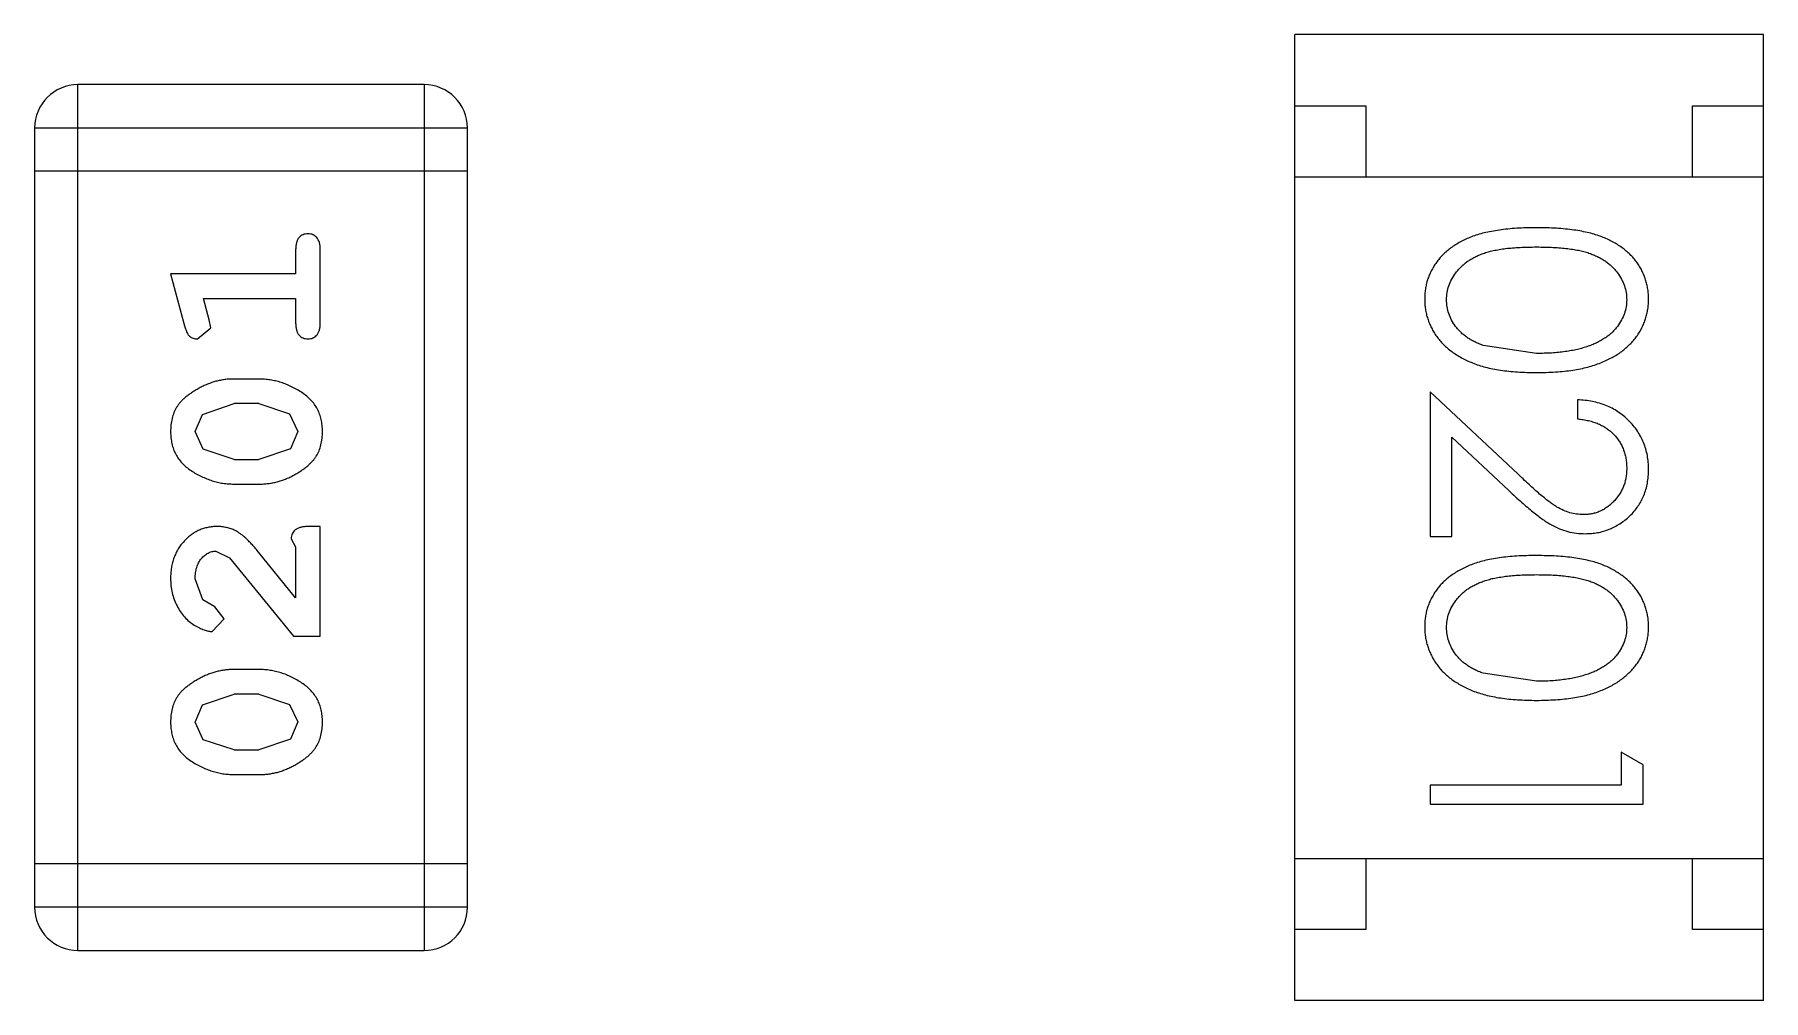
# Model space of a CAD drawing. Header units: inches. Extents: x -13 to 240, y -18 to 126.
# Drawn here: x 207.874 to 209.092, y 30.491 to 31.171 of the extents above; entities that cross this region are included whole.
import ezdxf

# ---------------------------------------------------------------- set-up
doc = ezdxf.new("R2010")
doc.units = ezdxf.units.IN
doc.header["$LTSCALE"] = 1.21
doc.header["$MEASUREMENT"] = 0
doc.layers.get('0').update_dxf_attribs({"linetype": 'CONTINUOUS'})

msp = doc.modelspace()

# ---------------------------------------------------------------- linework, layer by layer
at = {"color": 7, "linetype": 'Continuous'}
for p, q in [((209.0915, 31.1714), (208.7615, 31.1714)), ((208.7615, 30.4914), (208.7615, 31.1714)), ((209.0915, 30.4914), (209.0915, 31.1714)), ((208.1484, 31.1362), (207.9046, 31.1362)), ((207.9046, 30.5266), (207.9046, 31.1362)), ((208.1484, 31.1362), (208.1484, 30.5266)), ((208.7615, 31.1214), (208.8115, 31.1214)), ((208.8115, 31.1214), (208.8115, 31.0714)), ((209.0415, 31.1214), (209.0915, 31.1214)), ((209.0415, 31.0714), (209.0415, 31.1214)), ((207.8741, 31.1057), (208.1789, 31.1057)), ((207.8741, 31.1057), (207.8741, 30.5571)), ((208.1789, 30.5571), (208.1789, 31.1057)), ((208.1789, 31.0752), (207.8741, 31.0752)), ((208.7615, 31.0714), (209.0915, 31.0714)), ((208.0579, 31.0202), (208.0579, 31.0029)), ((208.0752, 30.9683), (208.0752, 31.0202)), ((208.0579, 31.0029), (207.9698, 31.0029)), ((207.9698, 31.0029), (207.9797, 30.9663)), ((207.993, 30.9856), (208.0579, 30.9856)), ((207.9971, 30.9705), (207.993, 30.9856)), ((208.0579, 30.9856), (208.0579, 30.9683)), ((207.9889, 30.9572), (207.9982, 30.9651)), ((207.9982, 30.9651), (207.9971, 30.9705)), ((208.9318, 30.9469), (208.8941, 30.9526)), ((208.0322, 30.9289), (208.0145, 30.9289)), ((207.9924, 30.904), (208.0147, 30.9116)), ((208.0319, 30.9116), (208.0147, 30.9116)), ((208.0319, 30.9116), (208.0537, 30.9044)), ((208.8568, 30.92), (208.8568, 30.8181)), ((208.9189, 30.8619), (208.8568, 30.92)), ((208.9607, 30.9143), (208.9607, 30.9008)), ((207.9871, 30.8919), (207.9924, 30.904)), ((208.0537, 30.9044), (208.0595, 30.8921)), ((207.9929, 30.8795), (207.9871, 30.8919)), ((208.0595, 30.8921), (208.0542, 30.8799)), ((208.8722, 30.8181), (208.8722, 30.8879)), ((208.8722, 30.8879), (208.9123, 30.8504)), ((208.0147, 30.8723), (207.9929, 30.8795)), ((208.0542, 30.8799), (208.0319, 30.8723)), ((208.0147, 30.8723), (208.0319, 30.8723)), ((208.0145, 30.855), (208.0322, 30.855)), ((208.0548, 30.8164), (208.0579, 30.8109)), ((208.0752, 30.8251), (208.0674, 30.8251)), ((208.0752, 30.748), (208.0752, 30.8251)), ((208.8568, 30.8181), (208.8722, 30.8181)), ((208.0017, 30.8078), (208.0114, 30.803)), ((208.0114, 30.803), (208.0564, 30.748)), ((208.0579, 30.7748), (208.0309, 30.8083)), ((208.0579, 30.8109), (208.0579, 30.7748)), ((207.9925, 30.7734), (207.9871, 30.7883)), ((208.001, 30.7685), (207.9925, 30.7734)), ((208.0076, 30.76), (208.001, 30.7685)), ((207.9992, 30.7512), (208.0076, 30.76)), ((208.0564, 30.748), (208.0752, 30.748)), ((208.0322, 30.7244), (208.0145, 30.7244)), ((208.9318, 30.7162), (208.8941, 30.7219)), ((207.9924, 30.6995), (208.0147, 30.7071)), ((208.0319, 30.7071), (208.0147, 30.7071)), ((208.0319, 30.7071), (208.0537, 30.6999)), ((207.9871, 30.6874), (207.9924, 30.6995)), ((208.0537, 30.6999), (208.0595, 30.6876)), ((207.9929, 30.675), (207.9871, 30.6874)), ((208.0595, 30.6876), (208.0542, 30.6754)), ((208.0147, 30.6678), (207.9929, 30.675)), ((208.0147, 30.6678), (208.0319, 30.6678)), ((208.0542, 30.6754), (208.0319, 30.6678)), ((209.0068, 30.6574), (208.9914, 30.6662)), ((208.9914, 30.6662), (208.9914, 30.6431)), ((209.0068, 30.6296), (209.0068, 30.6574)), ((208.0145, 30.6505), (208.0322, 30.6505)), ((208.9914, 30.6431), (208.8568, 30.6431)), ((208.8568, 30.6431), (208.8568, 30.6296)), ((208.8568, 30.6296), (209.0068, 30.6296)), ((208.1789, 30.5875), (207.8741, 30.5875)), ((208.7615, 30.5914), (209.0915, 30.5914)), ((208.8115, 30.5914), (208.8115, 30.5414)), ((209.0415, 30.5414), (209.0415, 30.5914)), ((208.1789, 30.5571), (207.8741, 30.5571)), ((208.8115, 30.5414), (208.7615, 30.5414)), ((209.0915, 30.5414), (209.0415, 30.5414)), ((207.9046, 30.5266), (208.1484, 30.5266)), ((209.0915, 30.4914), (208.7615, 30.4914))]:
    msp.add_line(p, q, dxfattribs=at)
for centre, start, end in [((207.9046, 31.1057), 90, 180), ((208.1484, 31.1057), 0, 90), ((207.9046, 30.5571), 180, 270), ((208.1484, 30.5571), 270, 0)]:
    msp.add_arc(centre, 0.0305, start, end, dxfattribs=at)
for points, knots in [([(208.9318, 31.0354), (208.9294, 31.0354), (208.9247, 31.0354), (208.918, 31.0351), (208.9116, 31.0346), (208.9057, 31.0338), (208.9001, 31.0329), (208.895, 31.0319), (208.8903, 31.0306), (208.8859, 31.0291), (208.8819, 31.0274), (208.8782, 31.0255), (208.8747, 31.0235), (208.8715, 31.0213), (208.8686, 31.019), (208.8658, 31.0165), (208.8634, 31.0139), (208.8612, 31.0111), (208.8593, 31.0082), (208.8576, 31.0051), (208.8561, 31.0021), (208.855, 30.9989), (208.8541, 30.9956), (208.8534, 30.9922), (208.853, 30.9888), (208.853, 30.9864), (208.853, 30.9853)], [0, 0, 0, 0, 0.068113, 0.132564, 0.193427, 0.250218, 0.303569, 0.353576, 0.400235, 0.443586, 0.484619, 0.524292, 0.56238, 0.599049, 0.63494, 0.669782, 0.704009, 0.737842, 0.771098, 0.803896, 0.836415, 0.868639, 0.900715, 0.933378, 0.966213, 1, 1, 1, 1]), ([(209.0107, 30.9853), (209.0106, 30.9864), (209.0106, 30.9888), (209.0102, 30.9922), (209.0095, 30.9956), (209.0086, 30.9989), (209.0074, 31.0021), (209.006, 31.0052), (209.0043, 31.0083), (209.0023, 31.0112), (209.0001, 31.014), (208.9976, 31.0167), (208.9949, 31.0191), (208.992, 31.0215), (208.9887, 31.0236), (208.9853, 31.0257), (208.9816, 31.0275), (208.9776, 31.0291), (208.9733, 31.0306), (208.9686, 31.0319), (208.9635, 31.033), (208.958, 31.0339), (208.952, 31.0346), (208.9456, 31.0351), (208.9388, 31.0354), (208.9342, 31.0354), (208.9318, 31.0354)], [0, 0, 0, 0, 0.033742, 0.066533, 0.099153, 0.13154, 0.164087, 0.196563, 0.229707, 0.263315, 0.297504, 0.331686, 0.366482, 0.4021, 0.438958, 0.476748, 0.515985, 0.556589, 0.599519, 0.645765, 0.695487, 0.748721, 0.805687, 0.866754, 0.931405, 1, 1, 1, 1]), ([(208.0666, 31.0312), (208.066, 31.0311), (208.0648, 31.0311), (208.0631, 31.0306), (208.0616, 31.0297), (208.0603, 31.0286), (208.0592, 31.027), (208.0585, 31.0251), (208.058, 31.0227), (208.058, 31.0211), (208.0579, 31.0202)], [0, 0, 0, 0, 0.11517, 0.223509, 0.328254, 0.438012, 0.553651, 0.682263, 0.830856, 1, 1, 1, 1]), ([(208.0752, 31.0202), (208.0752, 31.0211), (208.0752, 31.0227), (208.0747, 31.0251), (208.074, 31.027), (208.0729, 31.0286), (208.0716, 31.0297), (208.0701, 31.0306), (208.0684, 31.0311), (208.0672, 31.0311), (208.0666, 31.0312)], [0, 0, 0, 0, 0.169012, 0.317488, 0.445429, 0.560977, 0.67065, 0.776666, 0.88492, 1, 1, 1, 1]), ([(208.8684, 30.9848), (208.8684, 30.9865), (208.8686, 30.9898), (208.8699, 30.9946), (208.872, 30.9994), (208.8744, 31.0031), (208.8767, 31.006), (208.8786, 31.0081), (208.8807, 31.0099), (208.883, 31.0117), (208.8855, 31.0133), (208.8883, 31.0148), (208.8912, 31.0162), (208.8943, 31.0174), (208.8977, 31.0185), (208.9014, 31.0194), (208.9056, 31.0202), (208.9101, 31.0209), (208.915, 31.0213), (208.9203, 31.0217), (208.9259, 31.0219), (208.9298, 31.0219), (208.9318, 31.0219)], [0, 0, 0, 0, 0.060034, 0.120278, 0.182348, 0.247919, 0.281641, 0.315701, 0.350322, 0.385703, 0.421819, 0.459196, 0.497866, 0.538301, 0.58121, 0.628183, 0.679403, 0.734699, 0.794074, 0.858416, 0.927049, 1, 1, 1, 1]), ([(208.9318, 31.0219), (208.9338, 31.0219), (208.9377, 31.0219), (208.9434, 31.0217), (208.9487, 31.0213), (208.9536, 31.0208), (208.9581, 31.0202), (208.9622, 31.0194), (208.966, 31.0185), (208.9694, 31.0174), (208.9725, 31.0161), (208.9754, 31.0148), (208.9781, 31.0133), (208.9806, 31.0117), (208.983, 31.0099), (208.9851, 31.008), (208.987, 31.006), (208.9893, 31.0031), (208.9916, 30.9994), (208.9938, 30.9947), (208.995, 30.9898), (208.9952, 30.9865), (208.9953, 30.9848)], [0, 0, 0, 0, 0.073302, 0.142286, 0.206253, 0.266017, 0.321612, 0.372532, 0.419497, 0.462398, 0.502825, 0.541489, 0.579034, 0.615143, 0.650298, 0.684912, 0.718701, 0.752189, 0.817245, 0.879117, 0.939613, 1, 1, 1, 1]), ([(208.853, 30.9853), (208.853, 30.9841), (208.853, 30.9817), (208.8535, 30.9782), (208.8541, 30.9747), (208.8551, 30.9714), (208.8563, 30.9681), (208.8577, 30.9649), (208.8595, 30.9619), (208.8614, 30.9588), (208.8637, 30.9559), (208.8662, 30.9532), (208.869, 30.9506), (208.8721, 30.9482), (208.8754, 30.946), (208.8789, 30.9439), (208.8827, 30.942), (208.8868, 30.9402), (208.8912, 30.9386), (208.8959, 30.9372), (208.901, 30.9361), (208.9065, 30.9351), (208.9123, 30.9344), (208.9185, 30.9339), (208.925, 30.9336), (208.9295, 30.9335), (208.9318, 30.9335)], [0, 0, 0, 0, 0.033824, 0.067298, 0.10028, 0.133019, 0.165736, 0.198792, 0.232372, 0.266409, 0.301016, 0.336196, 0.371972, 0.408574, 0.446394, 0.485225, 0.525372, 0.567224, 0.611081, 0.65775, 0.70702, 0.759235, 0.814484, 0.873227, 0.934937, 1, 1, 1, 1]), ([(208.8941, 30.9526), (208.8931, 30.953), (208.891, 30.9538), (208.8881, 30.9551), (208.8854, 30.9566), (208.8828, 30.9582), (208.8805, 30.9599), (208.8784, 30.9618), (208.8765, 30.9638), (208.8742, 30.9666), (208.8719, 30.9703), (208.8699, 30.975), (208.8686, 30.9798), (208.8684, 30.9831), (208.8684, 30.9848)], [0, 0, 0, 0, 0.075949, 0.148549, 0.218996, 0.286119, 0.351826, 0.416074, 0.478265, 0.540325, 0.660405, 0.774606, 0.887187, 1, 1, 1, 1]), ([(208.9318, 30.9335), (208.9341, 30.9335), (208.9385, 30.9336), (208.9451, 30.9339), (208.9513, 30.9344), (208.9572, 30.9351), (208.9626, 30.9361), (208.9678, 30.9373), (208.9725, 30.9387), (208.9769, 30.9403), (208.981, 30.9421), (208.9849, 30.944), (208.9884, 30.9461), (208.9917, 30.9483), (208.9947, 30.9508), (208.9975, 30.9533), (209, 30.9561), (209.0023, 30.9589), (209.0043, 30.9619), (209.006, 30.965), (209.0074, 30.9682), (209.0086, 30.9714), (209.0095, 30.9748), (209.0102, 30.9782), (209.0106, 30.9817), (209.0106, 30.9841), (209.0107, 30.9853)], [0, 0, 0, 0, 0.065278, 0.127205, 0.186168, 0.241675, 0.294115, 0.343609, 0.390387, 0.434463, 0.476646, 0.517002, 0.555936, 0.593716, 0.630057, 0.665601, 0.700745, 0.734917, 0.768681, 0.802087, 0.834849, 0.867433, 0.900138, 0.932806, 0.966212, 1, 1, 1, 1]), ([(208.9953, 30.9848), (208.9952, 30.9832), (208.995, 30.9799), (208.9938, 30.975), (208.9916, 30.9704), (208.9893, 30.9666), (208.987, 30.9638), (208.985, 30.9617), (208.9828, 30.9598), (208.9803, 30.958), (208.9776, 30.9563), (208.9746, 30.9547), (208.9715, 30.9533), (208.968, 30.9519), (208.9644, 30.9508), (208.9605, 30.9497), (208.9563, 30.9489), (208.9519, 30.9482), (208.9472, 30.9477), (208.9423, 30.9472), (208.9371, 30.947), (208.9336, 30.947), (208.9318, 30.9469)], [0, 0, 0, 0, 0.059689, 0.119507, 0.181075, 0.246162, 0.279894, 0.314468, 0.350403, 0.387474, 0.426147, 0.466624, 0.508745, 0.553328, 0.600058, 0.649177, 0.700552, 0.754894, 0.811825, 0.871514, 0.934319, 1, 1, 1, 1]), ([(207.9797, 30.9663), (207.98, 30.9654), (207.9805, 30.9639), (207.9813, 30.9618), (207.9822, 30.9602), (207.9832, 30.959), (207.9844, 30.9582), (207.9857, 30.9576), (207.9873, 30.9573), (207.9883, 30.9573), (207.9889, 30.9572)], [0, 0, 0, 0, 0.187321, 0.344927, 0.475328, 0.579604, 0.674244, 0.773631, 0.882025, 1, 1, 1, 1]), ([(208.0579, 30.9683), (208.058, 30.9674), (208.058, 30.9657), (208.0585, 30.9633), (208.0592, 30.9614), (208.0603, 30.9598), (208.0616, 30.9587), (208.0631, 30.9578), (208.0648, 30.9573), (208.066, 30.9573), (208.0666, 30.9572)], [0, 0, 0, 0, 0.169102, 0.317658, 0.446239, 0.563118, 0.671828, 0.776546, 0.884858, 1, 1, 1, 1]), ([(208.0666, 30.9572), (208.0672, 30.9573), (208.0684, 30.9573), (208.0701, 30.9578), (208.0716, 30.9587), (208.0729, 30.9598), (208.074, 30.9614), (208.0747, 30.9634), (208.0752, 30.9657), (208.0752, 30.9674), (208.0752, 30.9683)], [0, 0, 0, 0, 0.115051, 0.223278, 0.329269, 0.437893, 0.554681, 0.682591, 0.83103, 1, 1, 1, 1]), ([(208.0145, 30.9289), (208.0134, 30.9289), (208.0112, 30.9289), (208.008, 30.9286), (208.0049, 30.928), (208.0018, 30.9274), (207.9988, 30.9264), (207.9957, 30.9253), (207.9928, 30.924), (207.9899, 30.9225), (207.9872, 30.9209), (207.9846, 30.9193), (207.9823, 30.9176), (207.9802, 30.916), (207.9783, 30.9143), (207.9767, 30.9126), (207.9753, 30.9108), (207.9737, 30.9085), (207.9721, 30.9053), (207.9708, 30.9011), (207.97, 30.8966), (207.9699, 30.8934), (207.9698, 30.8918)], [0, 0, 0, 0, 0.049855, 0.099516, 0.148482, 0.19758, 0.246804, 0.296268, 0.346517, 0.397047, 0.446826, 0.49336, 0.537801, 0.579207, 0.617974, 0.654833, 0.689171, 0.722088, 0.786392, 0.853518, 0.924186, 1, 1, 1, 1]), ([(208.0768, 30.892), (208.0768, 30.8935), (208.0767, 30.8963), (208.076, 30.9004), (208.0749, 30.9042), (208.0733, 30.9078), (208.0713, 30.9111), (208.0687, 30.9142), (208.0658, 30.917), (208.0624, 30.9194), (208.0588, 30.9216), (208.0551, 30.9236), (208.0514, 30.9252), (208.0477, 30.9266), (208.0438, 30.9276), (208.04, 30.9284), (208.0361, 30.9288), (208.0335, 30.9289), (208.0322, 30.9289)], [0, 0, 0, 0, 0.067217, 0.131051, 0.19272, 0.252824, 0.312745, 0.373449, 0.436041, 0.501494, 0.567761, 0.632087, 0.695096, 0.757109, 0.817993, 0.878657, 0.939311, 1, 1, 1, 1]), ([(209.0107, 30.8653), (209.0106, 30.867), (209.0105, 30.8703), (209.0099, 30.8751), (209.0087, 30.8798), (209.0072, 30.8842), (209.0052, 30.8884), (209.0028, 30.8924), (208.9999, 30.8963), (208.9966, 30.8998), (208.993, 30.9031), (208.9891, 30.9059), (208.985, 30.9084), (208.9806, 30.9104), (208.976, 30.912), (208.9711, 30.9132), (208.966, 30.914), (208.9624, 30.9142), (208.9607, 30.9143)], [0, 0, 0, 0, 0.06445, 0.126725, 0.187421, 0.247417, 0.306749, 0.366595, 0.427749, 0.490235, 0.553031, 0.614805, 0.676505, 0.738096, 0.801021, 0.864897, 0.931209, 1, 1, 1, 1]), ([(208.9607, 30.9008), (208.962, 30.9007), (208.9646, 30.9004), (208.9684, 30.8997), (208.9719, 30.8987), (208.9752, 30.8975), (208.9783, 30.896), (208.9812, 30.8942), (208.9838, 30.8923), (208.9862, 30.89), (208.9883, 30.8875), (208.9902, 30.8849), (208.9918, 30.8821), (208.993, 30.8792), (208.994, 30.8761), (208.9948, 30.8729), (208.9952, 30.8695), (208.9952, 30.8672), (208.9953, 30.866)], [0, 0, 0, 0, 0.073648, 0.143686, 0.210962, 0.275557, 0.338064, 0.399311, 0.4594, 0.51934, 0.579024, 0.637809, 0.695959, 0.754122, 0.813113, 0.873453, 0.935561, 1, 1, 1, 1]), ([(207.9698, 30.8918), (207.9699, 30.8903), (207.97, 30.8875), (207.9707, 30.8835), (207.9718, 30.8796), (207.9734, 30.876), (207.9754, 30.8727), (207.9779, 30.8697), (207.9809, 30.8669), (207.9843, 30.8644), (207.9879, 30.8622), (207.9916, 30.8603), (207.9953, 30.8587), (207.9991, 30.8573), (208.0028, 30.8563), (208.0067, 30.8555), (208.0106, 30.8551), (208.0132, 30.855), (208.0145, 30.855)], [0, 0, 0, 0, 0.06692, 0.130834, 0.19258, 0.252759, 0.312631, 0.373411, 0.436359, 0.501894, 0.568244, 0.632472, 0.69556, 0.757163, 0.818592, 0.878885, 0.939235, 1, 1, 1, 1]), ([(208.0322, 30.855), (208.0333, 30.855), (208.0354, 30.855), (208.0386, 30.8554), (208.0417, 30.8558), (208.0448, 30.8565), (208.0479, 30.8574), (208.0508, 30.8585), (208.0538, 30.8598), (208.0567, 30.8613), (208.0594, 30.8628), (208.062, 30.8645), (208.0643, 30.8661), (208.0664, 30.8678), (208.0682, 30.8695), (208.0699, 30.8712), (208.0713, 30.8729), (208.0729, 30.8753), (208.0745, 30.8784), (208.0758, 30.8826), (208.0767, 30.8872), (208.0768, 30.8904), (208.0768, 30.892)], [0, 0, 0, 0, 0.049886, 0.09882, 0.148132, 0.19689, 0.246038, 0.295176, 0.345305, 0.395692, 0.445312, 0.491875, 0.535813, 0.577009, 0.616081, 0.652689, 0.687585, 0.720206, 0.785062, 0.85223, 0.923759, 1, 1, 1, 1]), ([(208.9953, 30.866), (208.9952, 30.8649), (208.9952, 30.8627), (208.9948, 30.8595), (208.9941, 30.8564), (208.9931, 30.8534), (208.9918, 30.8506), (208.9903, 30.8479), (208.9884, 30.8453), (208.9863, 30.8429), (208.984, 30.8407), (208.9816, 30.8388), (208.9791, 30.8371), (208.9765, 30.8358), (208.9737, 30.8348), (208.9709, 30.834), (208.9679, 30.8336), (208.9659, 30.8335), (208.9649, 30.8335)], [0, 0, 0, 0, 0.068027, 0.133505, 0.19695, 0.26027, 0.322741, 0.384982, 0.448465, 0.513424, 0.578224, 0.640011, 0.700094, 0.760067, 0.819012, 0.877878, 0.938035, 1, 1, 1, 1]), ([(208.9661, 30.82), (208.9676, 30.8201), (208.9705, 30.8202), (208.9748, 30.8207), (208.9789, 30.8217), (208.983, 30.8231), (208.9868, 30.8249), (208.9905, 30.827), (208.9941, 30.8296), (208.9974, 30.8325), (209.0006, 30.8357), (209.0032, 30.8393), (209.0055, 30.843), (209.0074, 30.847), (209.0089, 30.8513), (209.0099, 30.8557), (209.0105, 30.8605), (209.0106, 30.8637), (209.0107, 30.8653)], [0, 0, 0, 0, 0.06271, 0.123347, 0.183401, 0.242828, 0.302097, 0.36242, 0.423725, 0.487032, 0.550491, 0.612709, 0.674265, 0.73617, 0.799211, 0.863483, 0.930525, 1, 1, 1, 1]), ([(208.9123, 30.8504), (208.9138, 30.8489), (208.9168, 30.8462), (208.9211, 30.8422), (208.9252, 30.8387), (208.9291, 30.8355), (208.9327, 30.8326), (208.9361, 30.8301), (208.9393, 30.828), (208.9431, 30.8257), (208.9479, 30.8234), (208.9537, 30.8215), (208.9598, 30.8202), (208.964, 30.8201), (208.9661, 30.82)], [0, 0, 0, 0, 0.09953, 0.192079, 0.277712, 0.357454, 0.429648, 0.495771, 0.555538, 0.608657, 0.707578, 0.804328, 0.901298, 1, 1, 1, 1]), ([(208.9649, 30.8335), (208.9632, 30.8336), (208.96, 30.8337), (208.9552, 30.8347), (208.9506, 30.8364), (208.9468, 30.8384), (208.9436, 30.8404), (208.9409, 30.8423), (208.938, 30.8447), (208.9347, 30.8473), (208.9312, 30.8504), (208.9274, 30.8539), (208.9232, 30.8577), (208.9204, 30.8604), (208.9189, 30.8619)], [0, 0, 0, 0, 0.088014, 0.174976, 0.2638, 0.355443, 0.406413, 0.465519, 0.533076, 0.609353, 0.693899, 0.787171, 0.889197, 1, 1, 1, 1]), ([(208.0026, 30.8251), (208.0015, 30.8251), (207.9993, 30.825), (207.9961, 30.8245), (207.993, 30.8237), (207.99, 30.8226), (207.9871, 30.8211), (207.9844, 30.8193), (207.9818, 30.8172), (207.9794, 30.8148), (207.9771, 30.8122), (207.9752, 30.8093), (207.9735, 30.8063), (207.9722, 30.8031), (207.9711, 30.7997), (207.9704, 30.7961), (207.9699, 30.7923), (207.9699, 30.7897), (207.9698, 30.7884)], [0, 0, 0, 0, 0.060981, 0.120256, 0.178148, 0.236115, 0.293993, 0.352864, 0.413358, 0.476056, 0.539296, 0.602396, 0.665116, 0.728325, 0.792919, 0.859317, 0.928302, 1, 1, 1, 1]), ([(208.0309, 30.8083), (208.0301, 30.8092), (208.0286, 30.8109), (208.0264, 30.8133), (208.0243, 30.8154), (208.0223, 30.8173), (208.0205, 30.8189), (208.0187, 30.8202), (208.017, 30.8213), (208.015, 30.8225), (208.0124, 30.8235), (208.0093, 30.8244), (208.006, 30.825), (208.0037, 30.8251), (208.0026, 30.8251)], [0, 0, 0, 0, 0.103002, 0.197728, 0.285279, 0.365235, 0.437224, 0.502446, 0.560545, 0.611446, 0.707576, 0.80349, 0.900532, 1, 1, 1, 1]), ([(208.0674, 30.8251), (208.0663, 30.8251), (208.0643, 30.825), (208.0616, 30.8246), (208.0594, 30.8239), (208.0576, 30.8229), (208.0563, 30.8215), (208.0554, 30.82), (208.0549, 30.8183), (208.0548, 30.8171), (208.0548, 30.8164)], [0, 0, 0, 0, 0.1844, 0.34094, 0.473574, 0.586824, 0.690029, 0.789175, 0.890445, 1, 1, 1, 1]), ([(207.9871, 30.7883), (207.9872, 30.7897), (207.9873, 30.7924), (207.9881, 30.7962), (207.9895, 30.7996), (207.9914, 30.8025), (207.9937, 30.8048), (207.9962, 30.8065), (207.9989, 30.8076), (208.0007, 30.8077), (208.0017, 30.8078)], [0, 0, 0, 0, 0.156344, 0.299348, 0.4327, 0.561, 0.682299, 0.791883, 0.89611, 1, 1, 1, 1]), ([(208.9318, 30.8046), (208.9294, 30.8046), (208.9247, 30.8046), (208.918, 30.8043), (208.9116, 30.8038), (208.9057, 30.8031), (208.9001, 30.8022), (208.895, 30.8011), (208.8903, 30.7998), (208.8859, 30.7983), (208.8819, 30.7966), (208.8782, 30.7947), (208.8747, 30.7927), (208.8715, 30.7905), (208.8686, 30.7882), (208.8658, 30.7858), (208.8634, 30.7831), (208.8612, 30.7803), (208.8593, 30.7774), (208.8576, 30.7744), (208.8561, 30.7713), (208.855, 30.7681), (208.8541, 30.7648), (208.8534, 30.7615), (208.853, 30.758), (208.853, 30.7557), (208.853, 30.7545)], [0, 0, 0, 0, 0.068113, 0.132564, 0.193427, 0.250218, 0.303569, 0.353576, 0.400235, 0.443586, 0.484619, 0.524292, 0.56238, 0.599049, 0.63494, 0.669782, 0.704009, 0.737842, 0.771098, 0.803896, 0.836415, 0.868639, 0.900715, 0.933378, 0.966213, 1, 1, 1, 1]), ([(209.0107, 30.7545), (209.0106, 30.7557), (209.0106, 30.758), (209.0102, 30.7615), (209.0095, 30.7648), (209.0086, 30.7681), (209.0074, 30.7713), (209.006, 30.7745), (209.0043, 30.7775), (209.0023, 30.7804), (209.0001, 30.7832), (208.9976, 30.7859), (208.9949, 30.7884), (208.992, 30.7907), (208.9887, 30.7928), (208.9853, 30.7949), (208.9816, 30.7967), (208.9776, 30.7984), (208.9733, 30.7999), (208.9686, 30.8011), (208.9635, 30.8023), (208.958, 30.8031), (208.952, 30.8038), (208.9456, 30.8043), (208.9388, 30.8046), (208.9342, 30.8046), (208.9318, 30.8046)], [0, 0, 0, 0, 0.033742, 0.066533, 0.099153, 0.13154, 0.164087, 0.196563, 0.229707, 0.263315, 0.297504, 0.331686, 0.366482, 0.4021, 0.438958, 0.476748, 0.515985, 0.556589, 0.599519, 0.645765, 0.695487, 0.748721, 0.805687, 0.866754, 0.931405, 1, 1, 1, 1]), ([(208.8684, 30.754), (208.8684, 30.7557), (208.8686, 30.759), (208.8699, 30.7639), (208.872, 30.7686), (208.8744, 30.7724), (208.8767, 30.7752), (208.8786, 30.7773), (208.8807, 30.7792), (208.883, 30.7809), (208.8855, 30.7826), (208.8883, 30.784), (208.8912, 30.7854), (208.8943, 30.7866), (208.8977, 30.7877), (208.9014, 30.7887), (208.9056, 30.7894), (208.9101, 30.7901), (208.915, 30.7906), (208.9203, 30.7909), (208.9259, 30.7912), (208.9298, 30.7912), (208.9318, 30.7912)], [0, 0, 0, 0, 0.060034, 0.120278, 0.182348, 0.247919, 0.281641, 0.315701, 0.350322, 0.385703, 0.421819, 0.459196, 0.497866, 0.538301, 0.58121, 0.628183, 0.679403, 0.734699, 0.794074, 0.858416, 0.927049, 1, 1, 1, 1]), ([(208.9318, 30.7912), (208.9338, 30.7912), (208.9377, 30.7912), (208.9434, 30.7909), (208.9487, 30.7906), (208.9536, 30.79), (208.9581, 30.7894), (208.9622, 30.7886), (208.966, 30.7877), (208.9694, 30.7866), (208.9725, 30.7854), (208.9754, 30.784), (208.9781, 30.7825), (208.9806, 30.7809), (208.983, 30.7791), (208.9851, 30.7772), (208.987, 30.7752), (208.9893, 30.7724), (208.9916, 30.7686), (208.9938, 30.7639), (208.995, 30.759), (208.9952, 30.7557), (208.9953, 30.754)], [0, 0, 0, 0, 0.073302, 0.142286, 0.206253, 0.266017, 0.321612, 0.372532, 0.419497, 0.462398, 0.502825, 0.541489, 0.579034, 0.615143, 0.650298, 0.684912, 0.718701, 0.752189, 0.817245, 0.879117, 0.939613, 1, 1, 1, 1]), ([(207.9698, 30.7884), (207.9699, 30.7867), (207.97, 30.7834), (207.9709, 30.7784), (207.9723, 30.7737), (207.9743, 30.7692), (207.9767, 30.765), (207.9796, 30.7614), (207.9828, 30.7582), (207.9864, 30.7557), (207.99, 30.7538), (207.9933, 30.7523), (207.9963, 30.7514), (207.9983, 30.7512), (207.9992, 30.7512)], [0, 0, 0, 0, 0.098286, 0.193983, 0.289056, 0.384352, 0.477435, 0.566197, 0.652355, 0.737986, 0.818188, 0.887401, 0.94802, 1, 1, 1, 1]), ([(208.853, 30.7545), (208.853, 30.7533), (208.853, 30.7509), (208.8535, 30.7474), (208.8541, 30.744), (208.8551, 30.7406), (208.8563, 30.7374), (208.8577, 30.7342), (208.8595, 30.7311), (208.8614, 30.7281), (208.8637, 30.7252), (208.8662, 30.7224), (208.869, 30.7198), (208.8721, 30.7174), (208.8754, 30.7152), (208.8789, 30.7131), (208.8827, 30.7112), (208.8868, 30.7094), (208.8912, 30.7078), (208.8959, 30.7065), (208.901, 30.7053), (208.9065, 30.7043), (208.9123, 30.7036), (208.9185, 30.7031), (208.925, 30.7028), (208.9295, 30.7027), (208.9318, 30.7027)], [0, 0, 0, 0, 0.033824, 0.067298, 0.10028, 0.133019, 0.165736, 0.198792, 0.232372, 0.266409, 0.301016, 0.336196, 0.371972, 0.408574, 0.446394, 0.485225, 0.525372, 0.567224, 0.611081, 0.65775, 0.70702, 0.759235, 0.814484, 0.873227, 0.934937, 1, 1, 1, 1]), ([(208.8941, 30.7219), (208.8931, 30.7222), (208.891, 30.723), (208.8881, 30.7243), (208.8854, 30.7258), (208.8828, 30.7274), (208.8805, 30.7292), (208.8784, 30.731), (208.8765, 30.733), (208.8742, 30.7358), (208.8719, 30.7395), (208.8699, 30.7442), (208.8686, 30.7491), (208.8684, 30.7524), (208.8684, 30.754)], [0, 0, 0, 0, 0.075949, 0.148549, 0.218996, 0.286119, 0.351826, 0.416074, 0.478265, 0.540325, 0.660405, 0.774606, 0.887187, 1, 1, 1, 1]), ([(208.9318, 30.7027), (208.9341, 30.7027), (208.9385, 30.7028), (208.9451, 30.7031), (208.9513, 30.7036), (208.9572, 30.7044), (208.9626, 30.7053), (208.9678, 30.7065), (208.9725, 30.7079), (208.9769, 30.7095), (208.981, 30.7113), (208.9849, 30.7132), (208.9884, 30.7153), (208.9917, 30.7176), (208.9947, 30.72), (208.9975, 30.7226), (209, 30.7253), (209.0023, 30.7282), (209.0043, 30.7311), (209.006, 30.7342), (209.0074, 30.7374), (209.0086, 30.7407), (209.0095, 30.744), (209.0102, 30.7474), (209.0106, 30.7509), (209.0106, 30.7533), (209.0107, 30.7545)], [0, 0, 0, 0, 0.065278, 0.127205, 0.186168, 0.241675, 0.294115, 0.343609, 0.390387, 0.434463, 0.476646, 0.517002, 0.555936, 0.593716, 0.630057, 0.665601, 0.700745, 0.734917, 0.768681, 0.802087, 0.834849, 0.867433, 0.900138, 0.932806, 0.966212, 1, 1, 1, 1]), ([(208.9953, 30.754), (208.9952, 30.7524), (208.995, 30.7491), (208.9938, 30.7443), (208.9916, 30.7396), (208.9893, 30.7359), (208.987, 30.733), (208.985, 30.7309), (208.9828, 30.729), (208.9803, 30.7272), (208.9776, 30.7255), (208.9746, 30.7239), (208.9715, 30.7225), (208.968, 30.7212), (208.9644, 30.72), (208.9605, 30.7189), (208.9563, 30.7181), (208.9519, 30.7174), (208.9472, 30.7169), (208.9423, 30.7164), (208.9371, 30.7162), (208.9336, 30.7162), (208.9318, 30.7162)], [0, 0, 0, 0, 0.059689, 0.119507, 0.181075, 0.246162, 0.279894, 0.314468, 0.350403, 0.387474, 0.426147, 0.466624, 0.508745, 0.553328, 0.600058, 0.649177, 0.700552, 0.754894, 0.811825, 0.871514, 0.934319, 1, 1, 1, 1]), ([(208.0145, 30.7244), (208.0134, 30.7244), (208.0112, 30.7244), (208.008, 30.7241), (208.0049, 30.7235), (208.0018, 30.7229), (207.9988, 30.7219), (207.9957, 30.7208), (207.9928, 30.7195), (207.9899, 30.718), (207.9872, 30.7164), (207.9846, 30.7148), (207.9823, 30.7131), (207.9802, 30.7115), (207.9783, 30.7098), (207.9767, 30.7081), (207.9753, 30.7063), (207.9737, 30.704), (207.9721, 30.7008), (207.9708, 30.6966), (207.97, 30.6921), (207.9699, 30.6889), (207.9698, 30.6873)], [0, 0, 0, 0, 0.049855, 0.099516, 0.148482, 0.19758, 0.246804, 0.296268, 0.346517, 0.397047, 0.446826, 0.49336, 0.537801, 0.579207, 0.617974, 0.654833, 0.689171, 0.722088, 0.786392, 0.853518, 0.924186, 1, 1, 1, 1]), ([(208.0768, 30.6875), (208.0768, 30.689), (208.0767, 30.6918), (208.076, 30.6959), (208.0749, 30.6997), (208.0733, 30.7033), (208.0713, 30.7066), (208.0687, 30.7096), (208.0658, 30.7125), (208.0624, 30.7149), (208.0588, 30.7171), (208.0551, 30.7191), (208.0514, 30.7207), (208.0477, 30.7221), (208.0438, 30.7231), (208.04, 30.7239), (208.0361, 30.7243), (208.0335, 30.7244), (208.0322, 30.7244)], [0, 0, 0, 0, 0.067217, 0.131051, 0.19272, 0.252824, 0.312745, 0.373449, 0.436041, 0.501494, 0.567761, 0.632087, 0.695096, 0.757109, 0.817993, 0.878657, 0.939311, 1, 1, 1, 1]), ([(207.9698, 30.6873), (207.9699, 30.6858), (207.97, 30.683), (207.9707, 30.6789), (207.9718, 30.6751), (207.9734, 30.6715), (207.9754, 30.6682), (207.9779, 30.6652), (207.9809, 30.6624), (207.9843, 30.6599), (207.9879, 30.6577), (207.9916, 30.6558), (207.9953, 30.6541), (207.9991, 30.6528), (208.0028, 30.6518), (208.0067, 30.651), (208.0106, 30.6506), (208.0132, 30.6505), (208.0145, 30.6505)], [0, 0, 0, 0, 0.06692, 0.130834, 0.19258, 0.252759, 0.312631, 0.373411, 0.436359, 0.501894, 0.568244, 0.632472, 0.69556, 0.757163, 0.818592, 0.878885, 0.939235, 1, 1, 1, 1]), ([(208.0322, 30.6505), (208.0333, 30.6505), (208.0354, 30.6505), (208.0386, 30.6508), (208.0417, 30.6513), (208.0448, 30.652), (208.0479, 30.6529), (208.0508, 30.654), (208.0538, 30.6553), (208.0567, 30.6568), (208.0594, 30.6583), (208.062, 30.66), (208.0643, 30.6616), (208.0664, 30.6632), (208.0682, 30.6649), (208.0699, 30.6666), (208.0713, 30.6684), (208.0729, 30.6707), (208.0745, 30.6739), (208.0758, 30.6781), (208.0767, 30.6827), (208.0768, 30.6859), (208.0768, 30.6875)], [0, 0, 0, 0, 0.049886, 0.09882, 0.148132, 0.19689, 0.246038, 0.295176, 0.345305, 0.395692, 0.445312, 0.491875, 0.535813, 0.577009, 0.616081, 0.652689, 0.687585, 0.720206, 0.785062, 0.85223, 0.923759, 1, 1, 1, 1])]:
    msp.add_open_spline(points, degree=3, knots=knots, dxfattribs=at)

doc.saveas('drawing.dxf')
